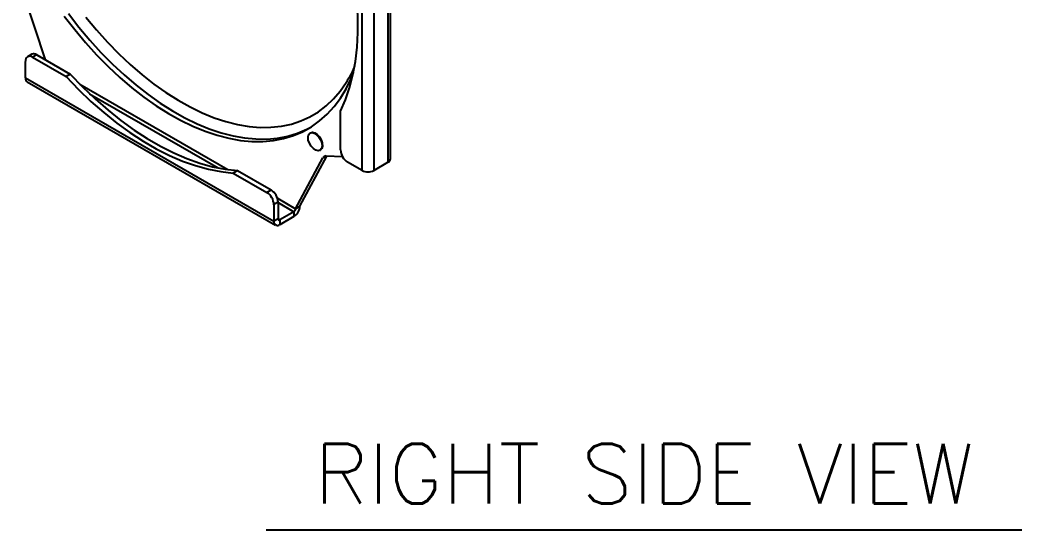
# Model space of a CAD drawing. Extents: x 16.5 to 113.1, y 4.4 to 84.5.
# Drawn here: x 72.89 to 85.44, y 54.68 to 61.07 of the extents above; entities that cross this region are included whole.
import ezdxf
from ezdxf.enums import TextEntityAlignment as Align

# ---------------------------------------------------------------- set-up
doc = ezdxf.new("R2010")
doc.units = 0
doc.header["$MEASUREMENT"] = 0
doc.layers.add('OBJECT', color=7, linetype='CONTINUOUS')
doc.styles.get("Standard").update_dxf_attribs({"font": 'SIMPLEX'})

msp = doc.modelspace()

# ---------------------------------------------------------------- linework, layer by layer
at = {"layer": 'OBJECT'}
for p, q in [((77.498, 62.883), (77.498, 59.29)), ((77.529, 59.333), (77.529, 62.926)), ((77.173, 59.188), (77.173, 62.781)), ((77.321, 62.781), (77.321, 59.188)), ((72.891, 61.533), (73.207, 60.575)), ((73.037, 60.643), (72.984, 60.612)), ((73.1, 60.637), (73.047, 60.606)), ((73.047, 60.606), (73.467, 60.364)), ((73.1, 60.637), (73.52, 60.394)), ((72.958, 60.347), (72.958, 60.555)), ((73.52, 60.394), (73.467, 60.364)), ((72.958, 60.347), (76.07, 58.551)), ((72.98, 60.299), (76.091, 58.503)), ((73.641, 60.267), (75.493, 59.198)), ((76.99, 60.315), (76.996, 60.325)), ((73.762, 60.148), (75.372, 59.219)), ((76.904, 59.445), (76.904, 59.931)), ((76.528, 59.66), (76.522, 59.657)), ((76.395, 58.739), (76.731, 59.368)), ((76.647, 59.44), (76.653, 59.443)), ((76.724, 59.369), (76.682, 59.344)), ((76.724, 59.369), (76.928, 59.362)), ((76.342, 58.708), (76.682, 59.344)), ((77.173, 59.188), (76.992, 59.292)), ((77.321, 59.188), (77.498, 59.29)), ((75.614, 59.185), (75.561, 59.155)), ((75.561, 59.155), (75.981, 58.912)), ((75.614, 59.185), (76.034, 58.943)), ((75.981, 58.912), (76.034, 58.943)), ((76.123, 58.79), (76.07, 58.759)), ((76.07, 58.759), (76.07, 58.551)), ((76.113, 58.84), (76.342, 58.708)), ((76.123, 58.79), (76.123, 58.581)), ((76.123, 58.786), (76.321, 58.671)), ((76.342, 58.708), (76.395, 58.739)), ((76.321, 58.671), (76.144, 58.569)), ((76.321, 58.61), (76.144, 58.508)), ((76.321, 58.671), (76.321, 58.61)), ((76.123, 58.581), (76.07, 58.551)), ((76.144, 58.569), (76.123, 58.581)), ((76.144, 58.569), (76.144, 58.508))]:
    msp.add_line(p, q, dxfattribs=at)
at = {"layer": 'OBJECT', "color": 1}
msp.add_line((75.973, 54.682), (85.437, 54.682), dxfattribs=at)
at = {"layer": 'OBJECT', "flags": 128}
for points in [[(76.904, 59.931), (76.966, 60.073), (77.017, 60.224), (77.059, 60.386), (77.09, 60.555), (77.111, 60.733), (77.122, 60.918), (77.122, 61.109), (77.111, 61.306), (77.09, 61.508), (77.059, 61.714), (77.017, 61.923), (76.966, 62.135), (76.904, 62.348)], [(73.445, 61.122), (73.575, 60.953), (73.711, 60.791), (73.85, 60.637), (73.994, 60.491), (74.141, 60.353), (74.29, 60.225), (74.441, 60.107), (74.594, 59.999), (74.748, 59.902), (74.901, 59.816), (75.055, 59.742), (75.207, 59.679), (75.357, 59.629), (75.505, 59.591), (75.65, 59.565), (75.792, 59.552), (75.93, 59.551), (76.063, 59.563), (76.191, 59.587), (76.313, 59.624), (76.429, 59.673), (76.539, 59.735), (76.641, 59.808), (76.736, 59.892), (76.824, 59.988), (76.902, 60.095), (76.973, 60.212), (77.035, 60.339), (77.065, 60.414)], [(73.498, 61.153), (73.628, 60.984), (73.764, 60.822), (73.903, 60.667), (74.047, 60.521), (74.194, 60.384), (74.343, 60.256), (74.494, 60.138), (74.647, 60.03), (74.801, 59.933), (74.954, 59.847), (75.108, 59.772), (75.26, 59.71), (75.41, 59.659), (75.558, 59.621), (75.703, 59.595), (75.845, 59.582), (75.983, 59.581), (76.116, 59.593), (76.244, 59.618), (76.366, 59.655), (76.482, 59.704), (76.525, 59.726)], [(73.716, 61.109), (73.848, 60.949), (73.986, 60.795), (74.127, 60.65), (74.271, 60.514), (74.418, 60.387), (74.567, 60.27), (74.718, 60.163), (74.869, 60.067), (75.02, 59.983), (75.171, 59.91), (75.321, 59.849), (75.469, 59.8), (75.615, 59.763), (75.758, 59.739), (75.897, 59.728), (76.032, 59.729), (76.163, 59.743), (76.288, 59.769), (76.407, 59.808), (76.52, 59.859), (76.626, 59.922), (76.725, 59.998), (76.817, 60.084), (76.9, 60.182), (76.975, 60.291), (76.99, 60.315)], [(73.467, 60.364), (73.621, 60.204), (73.778, 60.053), (73.939, 59.912), (74.101, 59.782), (74.266, 59.663), (74.431, 59.555), (74.597, 59.46), (74.762, 59.376), (74.926, 59.306), (75.089, 59.248), (75.25, 59.204), (75.407, 59.173), (75.561, 59.155)], [(73.52, 60.394), (73.674, 60.234), (73.831, 60.084), (73.992, 59.943), (74.154, 59.813), (74.319, 59.694), (74.484, 59.586), (74.65, 59.49), (74.815, 59.407), (74.979, 59.336), (75.142, 59.279), (75.302, 59.234), (75.46, 59.203), (75.614, 59.185)], [(76.634, 59.605), (76.656, 59.568), (76.67, 59.529), (76.673, 59.491), (76.666, 59.461), (76.649, 59.441), (76.624, 59.434), (76.595, 59.441), (76.564, 59.461), (76.536, 59.492), (76.514, 59.529), (76.5, 59.569), (76.497, 59.606), (76.504, 59.636), (76.521, 59.656), (76.545, 59.663), (76.575, 59.656), (76.605, 59.636), (76.634, 59.605)], [(76.528, 59.66), (76.551, 59.666), (76.58, 59.659), (76.611, 59.639), (76.639, 59.609)], [(76.639, 59.609), (76.661, 59.571), (76.675, 59.532), (76.678, 59.494), (76.671, 59.464), (76.654, 59.444), (76.653, 59.443)]]:
    msp.add_lwpolyline(points, dxfattribs=at)
at = {"layer": 'OBJECT'}
for centre, radius, start, end in [((73.012, 60.564), 0.0546, 50.7967, 189.2138), ((73.063, 60.586), 0.0629, 54.3829, 114.306), ((73.012, 60.342), 0.0538, 175.0097, 233.6776), ((76.722, 59.324), 0.0445, 86.7478, 153.2629), ((77.096, 59.454), 0.192, 182.6054, 237.3946), ((77.476, 59.338), 0.0528, 294.3748, 354.3047), ((77.247, 59.331), 0.161, 242.6095, 297.3903), ((75.878, 58.75), 0.192, 2.6056, 57.3945), ((75.931, 58.781), 0.192, 2.6056, 57.3945), ((76.234, 58.746), 0.161, 302.6055, 357.3944), ((76.296, 58.71), 0.0461, 302.6052, 357.3942), ((76.115, 58.544), 0.0458, 170.7854, 309.2033), ((76.135, 58.579), 0.0131, 170.7836, 309.2037)]:
    msp.add_arc(centre, radius, start, end, dxfattribs=at)
msp.add_open_spline([(77.078, 60.493), (77.073, 60.48), (77.052, 60.427), (77.022, 60.368), (76.995, 60.326), (76.989, 60.316)], degree=3, knots=[0, 0, 0, 0, 0.207152, 0.827525, 1, 1, 1, 1], dxfattribs=at)

# ---------------------------------------------------------------- texts
at = {"layer": 'OBJECT', "color": 1}
msp.add_text('RIGHT SIDE VIEW', height=0.75, dxfattribs=at).set_placement((80.705, 55.013), align=Align.CENTER)

doc.saveas('drawing.dxf')
